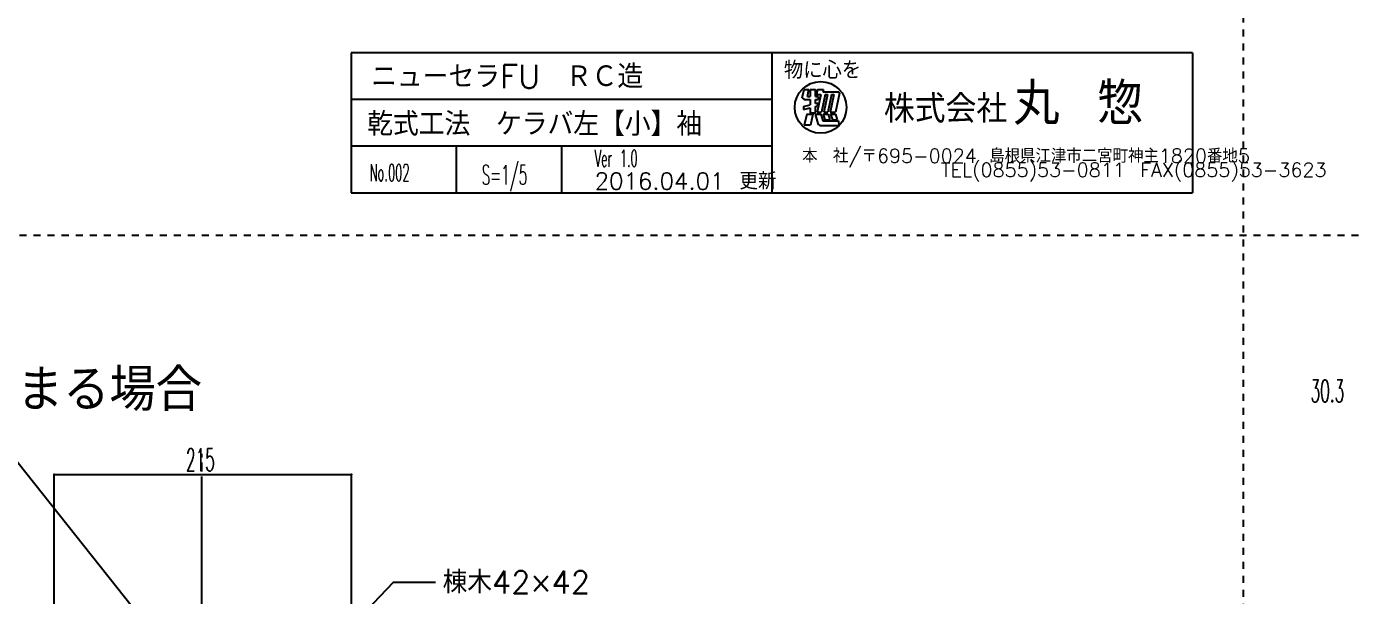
# Model space of a CAD drawing. Extents: x -1727 to 4652, y -2308 to 2357.
# Drawn here: x 2102 to 3049, y 793 to 1199 of the extents above; entities that cross this region are included whole.
import ezdxf

# ---------------------------------------------------------------- set-up
doc = ezdxf.new("R2010")
doc.units = 0
doc.header["$LTSCALE"] = 5
doc.linetypes.add('DASHDOT', pattern=[43, 40, -1, 1, -1])
doc.linetypes.add('DOT', pattern=[2, 1, -1])
for name, color, linetype in [('0-0', 7, 'CONTINUOUS'), ('0-1', 7, 'CONTINUOUS'), ('0-2', 7, 'CONTINUOUS'), ('0-3', 7, 'CONTINUOUS'), ('0-4', 7, 'CONTINUOUS'), ('0-A', 7, 'CONTINUOUS')]:
    doc.layers.add(name, color=color, linetype=linetype)
doc.styles.get("Standard").update_dxf_attribs({"font": 'txt.shx', "bigfont": 'extfont.shx'})

msp = doc.modelspace()

# ---------------------------------------------------------------- linework, layer by layer
at = {"layer": '0-0', "color": 7, "linetype": 'CONTINUOUS'}
for p, q in [((2933.494, 1180.3427), (2333.494, 1180.3427)), ((2333.494, 1180.3427), (2333.494, 1080.3427)), ((2633.494, 1180.3427), (2633.494, 1080.3427)), ((2933.494, 1180.3427), (2933.494, 1080.3427)), ((2633.494, 1147.0093), (2333.494, 1147.0093)), ((2655.1928, 1148.3051), (2656.6706, 1154.1209)), ((2655.1928, 1148.3051), (2656.4886, 1147.0226)), ((2656.4886, 1147.0226), (2660.848, 1147.0226)), ((2656.6706, 1154.1209), (2660.0144, 1154.1209)), ((2659.0305, 1149.2847), (2660.0144, 1154.1209)), ((2659.0305, 1149.2847), (2660.848, 1149.2847)), ((2660.848, 1154.1209), (2660.848, 1149.2847)), ((2660.848, 1154.1209), (2664.7092, 1154.1209)), ((2660.848, 1147.0226), (2660.848, 1143.263)), ((2664.7092, 1149.2847), (2664.7092, 1154.1209)), ((2664.7092, 1149.2847), (2666.525, 1149.2847)), ((2664.7092, 1144.2488), (2664.7092, 1147.0226)), ((2664.7092, 1147.0226), (2666.525, 1147.0226)), ((2666.0739, 1154.2594), (2665.3422, 1150.6628)), ((2665.3422, 1150.6628), (2668.4007, 1150.6628)), ((2668.4007, 1150.6628), (2665.8288, 1138.0206)), ((2666.0739, 1154.2594), (2670.3013, 1154.2594)), ((2666.525, 1149.2847), (2666.525, 1147.0226)), ((2671.4739, 1150.6628), (2668.902, 1138.0206)), ((2670.3013, 1154.2594), (2669.961, 1152.5869)), ((2669.961, 1152.5869), (2681.1117, 1152.5869)), ((2673.159, 1150.6628), (2670.5871, 1138.0206)), ((2671.4739, 1150.6628), (2673.159, 1150.6628)), ((2676.0054, 1150.6628), (2673.4335, 1138.0206)), ((2677.7063, 1150.6628), (2675.1344, 1138.0206)), ((2676.0054, 1150.6628), (2677.7063, 1150.6628)), ((2681.753, 1151.5032), (2679.0101, 1138.0206)), ((2656.1415, 1142.0613), (2660.848, 1143.263)), ((2656.1415, 1142.0613), (2656.1415, 1139.8755)), ((2656.1415, 1139.8755), (2660.848, 1141.0772)), ((2658.4608, 1136.5179), (2656.6265, 1128.7787)), ((2658.4608, 1136.5179), (2662.8707, 1136.5179)), ((2660.614, 1137.6186), (2664.7092, 1137.6186)), ((2660.848, 1141.0772), (2660.848, 1137.5406)), ((2662.8707, 1136.5179), (2661.0364, 1128.7787)), ((2664.4024, 1136.5179), (2666.3147, 1129.8227)), ((2664.4024, 1136.5179), (2668.5004, 1136.5179)), ((2664.7092, 1144.2488), (2666.2924, 1144.6531)), ((2664.7092, 1142.063), (2665.9684, 1142.3845)), ((2664.7092, 1137.6186), (2664.7092, 1142.063)), ((2665.8288, 1138.0206), (2668.902, 1138.0206)), ((2666.2924, 1144.6531), (2665.9684, 1142.3845)), ((2668.5004, 1136.5179), (2669.9773, 1131.8024)), ((2670.0645, 1136.5179), (2671.3271, 1132.4863)), ((2670.0645, 1136.5179), (2673.6511, 1136.5179)), ((2670.5871, 1138.0206), (2673.4335, 1138.0206)), ((2673.6511, 1136.5179), (2674.9138, 1132.4863)), ((2675.1344, 1138.0206), (2679.0101, 1138.0206)), ((2675.4347, 1136.5179), (2676.6974, 1132.4863)), ((2675.4347, 1136.5179), (2678.8814, 1136.5179)), ((2678.8814, 1136.5179), (2680.1441, 1132.4863)), ((2661.0364, 1128.7787), (2656.6265, 1128.7787)), ((2668.966, 1128.5987), (2681.3276, 1128.5987)), ((2669.9773, 1131.8024), (2680.9892, 1131.8024)), ((2671.3271, 1132.4863), (2674.9138, 1132.4863)), ((2676.6974, 1132.4863), (2680.1441, 1132.4863)), ((2680.9892, 1131.8024), (2681.3276, 1128.5987)), ((2633.494, 1113.676), (2333.494, 1113.676)), ((2408.494, 1113.676), (2408.494, 1080.3427)), ((2483.494, 1113.676), (2483.494, 1080.3427)), ((2333.494, 1080.3427), (2933.494, 1080.3427))]:
    msp.add_line(p, q, dxfattribs=at)
msp.add_circle((2668.3491, 1141.3979), 18.4473, dxfattribs=at)
for centre, radius, start, end in [((2680.2195, 1151.3273), 1.5436, 6.5455, 54.6882), ((2668.6165, 1131.3252), 2.7488, 213.1353, 277.3045)]:
    msp.add_arc(centre, radius, start, end, dxfattribs=at)
at = {"layer": '0-1', "color": 4, "linetype": 'DASHDOT'}
msp.add_line((2227.0147, 246.6826), (2227.0147, 892.9735), dxfattribs=at)
at = {"layer": '0-2', "color": 7}
msp.add_point((2970, 1050), dxfattribs=at)
at = {"layer": '0-3', "color": 7, "linetype": 'CONTINUOUS'}
for p, q in [((2121.662, 752.9245), (2121.6735, 879.4178)), ((2121.6735, 879.4178), (2333.6405, 879.3986)), ((2333.629, 752.9053), (2333.6405, 879.3986))]:
    msp.add_line(p, q, dxfattribs=at)
for points in [[(2224.9621, 725.1281), (2084.0514, 902.4127), (2054.0514, 902.4127)], [(2236.6072, 668.9967), (2363.7539, 802.5812), (2393.7539, 802.5812)]]:
    msp.add_lwpolyline(points, dxfattribs=at)
at = {"layer": '0-3', "color": 7}
for p in [(2121.6735, 879.4178), (2333.6405, 879.3986)]:
    msp.add_point(p, dxfattribs=at)
at = {"layer": '0-4', "color": 4, "linetype": 'DASHDOT'}
msp.add_line((2226.9225, 247.9679), (2226.9225, 894.2588), dxfattribs=at)
at = {"layer": '0-A', "color": 7, "linetype": 'DOT'}
for p, q in [((2970, -2307.9224), (2970, 2352.946)), ((4652.0253, 1050), (-1726.8095, 1050))]:
    msp.add_line(p, q, dxfattribs=at)

# ---------------------------------------------------------------- texts
at = {"layer": '0-0', "color": 7}
for s, height, p in [('物に心を', 12.5, (2642.1809, 1161.7948)), ('ニューセラFU\u3000ＲＣ造', 16.7, (2347.799, 1155.1164)), ('丸 惣', 30, (2805.7443, 1128.9816)), ('株式会社', 20, (2713.4231, 1130.444)), ('乾式工法\u3000ケラバ左【小】袖', 16.7, (2344.9739, 1121.2155)), ('本\u3000社/〒695-0024 島根県江津市二宮町神主1820番地5  ', 10, (2655.1157, 1101.888)), ('\u3000\u3000\u3000\u3000\u3000\u3000\u3000\u3000\u3000TEL(0855)53-0811\u3000FAX(0855)53-3623', 10, (2655.1157, 1091.888)), ('2016.04.01 更新', 12, (2507.1775, 1082.8402))]:
    msp.add_text(s, height=height, dxfattribs=at).set_placement(p)
at = {"layer": '0-0', "color": 7, "width": 0.5}
for s, height, p in [('Ver 1.0', 12, (2507.0851, 1099.0536)), ('No.002', 12, (2346.6458, 1088.8711)), ('S=1/5', 14, (2426.6914, 1086.309))]:
    msp.add_text(s, height=height, dxfattribs=at).set_placement(p)
at = {"layer": '0-3', "color": 7}
for s, height, p in [('最上列が半瓦で納まる場合', 30, (1831.0887, 924.9044)), ('棟木42×42', 16, (2398.7539, 794.5812))]:
    msp.add_text(s, height=height, dxfattribs=at).set_placement(p)
at = {"layer": '0-3', "color": 7, "width": 0.5}
for s, rotation, p in [('30.3', 359.9954, (3017.7727, 931.1078)), ('215', 359.9948, (2215.6572, 881.9093))]:
    msp.add_text(s, height=16, rotation=rotation, dxfattribs=at).set_placement(p)

doc.saveas('drawing.dxf')
